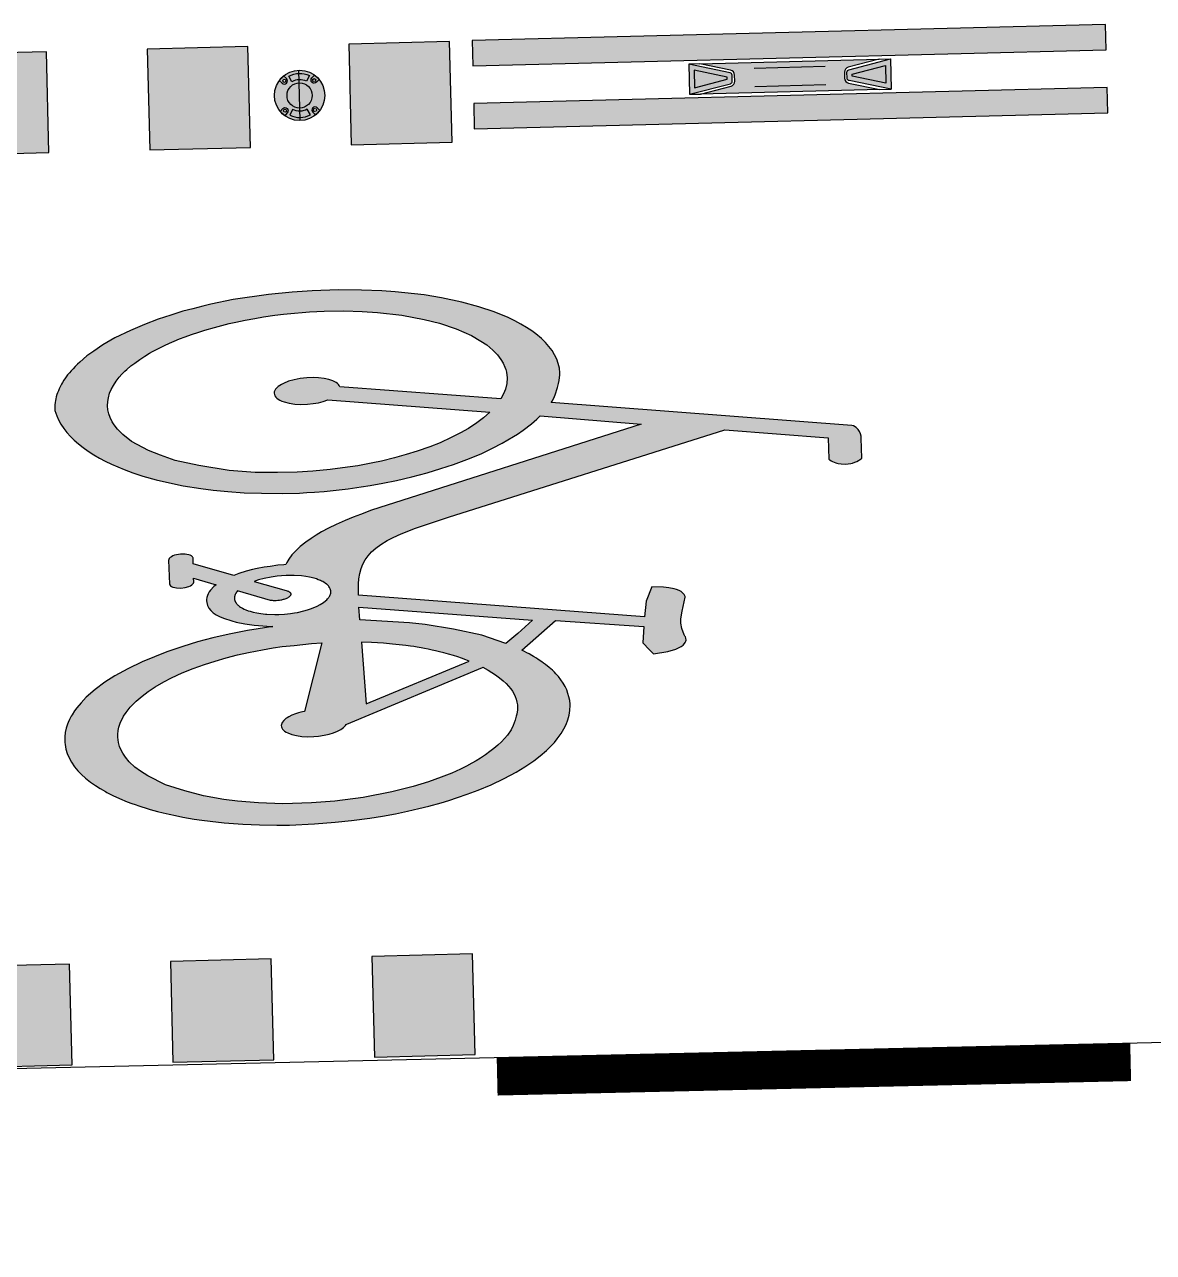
# Model space of a CAD drawing. Header units: metres. Extents: x 668617 to 675126, y 2286318 to 2293677.
# Drawn here: x 669733.78 to 669738.26, y 2287216.39 to 2287221.265 of the extents above; entities that cross this region are included whole.
import ezdxf

# ---------------------------------------------------------------- set-up
doc = ezdxf.new("R2010")
doc.units = ezdxf.units.M
doc.header["$MEASUREMENT"] = 0
for name, color, linetype in [('DMTG-B-CuadrosVerdes', 94, 'Continuous'), ('DMTG-D-CONFIBUS', 1, 'Continuous'), ('DMTG-M-VIALETON', 92, 'Continuous'), ('DMTG-PB-BANQUETAS', 251, 'Continuous'), ('DMTG-SH-LINEA DOBLE', 252, 'Continuous'), ('DMTG-SH-LINEA GUARNICION', 40, 'Continuous'), ('DMTG-SH-SOLO BUS BICI', 252, 'Continuous')]:
    doc.layers.add(name, color=color, linetype=linetype)

# ---------------------------------------------------------------- blocks, each defined once
blk = doc.blocks.new('*U129')
h = blk.add_hatch(color=256)
h.dxf.hatch_style = 1
h.paths.add_polyline_path([(4, 3.6231), (4.4, 3.6231), (4.4, 4.0231), (4, 4.0231)])
h = blk.add_hatch(color=256)
h.dxf.hatch_style = 1
h.paths.add_polyline_path([(4, 3.6231), (4.4, 3.6231), (4.4, 4.0231), (4, 4.0231)])
h = blk.add_hatch(color=256)
h.dxf.hatch_style = 1
h.paths.add_polyline_path([(4.8, 3.6231), (5.2, 3.6231), (5.2, 4.0231), (4.8, 4.0231)])
h = blk.add_hatch(color=256)
h.dxf.hatch_style = 1
h.paths.add_polyline_path([(4.8, 3.6231), (5.2, 3.6231), (5.2, 4.0231), (4.8, 4.0231)])
h = blk.add_hatch(color=256)
h.dxf.hatch_style = 1
h.paths.add_polyline_path([(5.6, 3.6231), (6, 3.6231), (6, 4.0231), (5.6, 4.0231)])
h = blk.add_hatch(color=256)
h.dxf.hatch_style = 1
h.paths.add_polyline_path([(4, 0), (4.4, 0), (4.4, 0.4), (4, 0.4)])
h = blk.add_hatch(color=256)
h.dxf.hatch_style = 1
h.paths.add_polyline_path([(4, 0), (4.4, 0), (4.4, 0.4), (4, 0.4)])
h = blk.add_hatch(color=256)
h.dxf.hatch_style = 1
h.paths.add_polyline_path([(4.8, 0), (5.2, 0), (5.2, 0.4), (4.8, 0.4)])
h = blk.add_hatch(color=256)
h.dxf.hatch_style = 1
h.paths.add_polyline_path([(4.8, 0), (5.2, 0), (5.2, 0.4), (4.8, 0.4)])
h = blk.add_hatch(color=256)
h.dxf.hatch_style = 1
h.paths.add_polyline_path([(5.6, 0), (6, 0), (6, 0.4), (5.6, 0.4)])
for points in [[(4, 3.6231), (4.4, 3.6231), (4.4, 4.0231), (4, 4.0231)], [(4, 3.6231), (4.4, 3.6231), (4.4, 4.0231), (4, 4.0231)], [(4.8, 3.6231), (5.2, 3.6231), (5.2, 4.0231), (4.8, 4.0231)], [(4.8, 3.6231), (5.2, 3.6231), (5.2, 4.0231), (4.8, 4.0231)], [(5.6, 3.6231), (6, 3.6231), (6, 4.0231), (5.6, 4.0231)], [(4, 0), (4.4, 0), (4.4, 0.4), (4, 0.4)], [(4, 0), (4.4, 0), (4.4, 0.4), (4, 0.4)], [(4.8, 0), (5.2, 0), (5.2, 0.4), (4.8, 0.4)], [(4.8, 0), (5.2, 0), (5.2, 0.4), (4.8, 0.4)], [(5.6, 0), (6, 0), (6, 0.4), (5.6, 0.4)]]:
    blk.add_lwpolyline(points, close=True)
blk = doc.blocks.new('*U177')
for points in [[(1.2, 0.2), (3.7151, 0.2), (3.7151, 0.3), (1.2, 0.3)], [(1.2, -0.05), (3.7151, -0.05), (3.7151, 0.05), (1.2, 0.05)]]:
    blk.add_hatch(color=252).paths.add_polyline_path(points)
for points in [[(1.2, 0.2), (3.7151, 0.2), (3.7151, 0.3), (1.2, 0.3)], [(1.2, -0.05), (3.7151, -0.05), (3.7151, 0.05), (1.2, 0.05)]]:
    blk.add_lwpolyline(points, close=True)
blk = doc.blocks.new('*U227')
h = blk.add_hatch(color=252)
h.dxf.hatch_style = 1
h.paths.add_polyline_path([(1.0529, 5.4769), (1.0478, 5.5424), (1.0391, 5.6153), (1.0322, 5.6654), (1.0239, 5.7174), (1.0151, 5.7652), (1.0058, 5.8101), (0.9968, 5.851), (0.9844, 5.8993), (0.9757, 5.9306), (0.9656, 5.9646), (0.953, 6.0043), (0.9372, 6.0483), (0.9171, 6.0992), (0.894, 6.1518), (0.8696, 6.1995), (0.8488, 6.2353), (0.8261, 6.271), (0.8069, 6.2966), (0.786, 6.3219), (0.7709, 6.3383), (0.7545, 6.3541), (0.7409, 6.3657), (0.7205, 6.3815), (0.7019, 6.3932), (0.6849, 6.4021), (0.6656, 6.4098), (0.6477, 6.4149), (0.6292, 6.4182), (0.6088, 6.4196), (0.604, 6.4196), (0.5897, 6.4185), (0.5748, 6.4159), (0.5613, 6.4124), (0.5473, 6.4075), (0.5333, 6.4013), (0.5203, 6.3941), (0.5067, 6.3853), (0.4939, 6.3756), (0.482, 6.3656), (0.4765, 6.3603), (0.4683, 6.3526), (0.4566, 6.3398), (0.4442, 6.3251), (0.4386, 6.3179), (0.4332, 6.311), (0.4239, 6.2975), (0.4191, 6.2902), (0.412, 6.2792), (0.408, 6.2726), (0.4015, 6.2617), (0.3965, 6.2528), (0.3911, 6.2429), (0.386, 6.2333), (0.271, 6.3696), (0.3026, 6.7193), (0.3671, 6.7132), (0.396, 6.7394), (0.411, 6.7551), (0.4036, 6.8123), (0.3946, 6.8443), (0.389, 6.8577), (0.3847, 6.8656), (0.3792, 6.8735), (0.3739, 6.8789), (0.3693, 6.8822), (0.3645, 6.8844), (0.3601, 6.8853), (0.3521, 6.8849), (0.3467, 6.8829), (0.3395, 6.8784), (0.3134, 6.8696), (0.292, 6.8659), (0.2755, 6.867), (0.245, 6.8719), (0.1897, 6.8862), (0.1864, 6.8854), (0.1792, 6.882), (0.1728, 6.8765), (0.1672, 6.8695), (0.1628, 6.8618), (0.1586, 6.8524), (0.1553, 6.8422), (0.1504, 6.8211), (0.1478, 6.8), (0.146, 6.7545), (0.2015, 6.7306), (0.2642, 6.7231), (0.154, 5.5901), (0.1307, 5.5898), (0.1091, 5.5904), (0.0887, 5.5924), (0.0677, 5.5964), (0.0484, 5.6019), (0.0308, 5.6093), (0.014, 5.6189), (-0.0021, 5.631), (-0.0171, 5.6454), (-0.0312, 5.6623), (-0.0456, 5.6829), (-0.0604, 5.7085), (-0.0722, 5.7321), (-0.0864, 5.7645), (-0.1078, 5.8212), (-0.1486, 5.9536), (-0.471, 7.0579), (-0.4313, 7.4666), (-0.3462, 7.4674), (-0.3428, 7.471), (-0.3397, 7.4762), (-0.3367, 7.4818), (-0.3339, 7.488), (-0.3313, 7.4943), (-0.33, 7.4985), (-0.3282, 7.5046), (-0.3259, 7.5161), (-0.3247, 7.5328), (-0.3253, 7.5434), (-0.3269, 7.554), (-0.3284, 7.5607), (-0.3317, 7.5709), (-0.3349, 7.579), (-0.3378, 7.5848), (-0.3405, 7.5894), (-0.3443, 7.5955), (-0.3473, 7.5988), (-0.4259, 7.5981), (-0.4341, 7.5972), (-0.4431, 7.5955), (-0.4526, 7.592), (-0.4614, 7.5868), (-0.4694, 7.5791), (-0.4756, 7.5686), (-0.4777, 7.5622), (-0.5945, 6.3712), (-0.5996, 6.3745), (-0.6116, 6.381), (-0.625, 6.3869), (-0.6539, 6.397), (-0.669, 6.4011), (-0.6813, 6.4041), (-0.6928, 6.4064), (-0.7025, 6.4078), (-0.7051, 6.408), (-0.7118, 6.4078), (-0.7301, 6.4061), (-0.7483, 6.4022), (-0.7662, 6.3963), (-0.7834, 6.3884), (-0.8005, 6.3785), (-0.8172, 6.3665), (-0.8329, 6.3532), (-0.8492, 6.3374), (-0.8682, 6.3153), (-0.8804, 6.2999), (-0.8947, 6.2793), (-0.9088, 6.2567), (-0.9215, 6.2333), (-0.9355, 6.2067), (-0.9589, 6.1522), (-0.9803, 6.092), (-1.0001, 6.0253), (-1.0192, 5.9438), (-1.0322, 5.8761), (-1.0473, 5.7608), (-1.0524, 5.7083), (-1.0574, 5.6272), (-1.0598, 5.5361), (-1.0584, 5.4324), (-1.0554, 5.3527), (-1.048, 5.2587), (-1.0304, 5.1181), (-1.0143, 5.0282), (-1.0072, 4.9971), (-0.9977, 4.9564), (-0.9883, 4.9165), (-0.9745, 4.8692), (-0.9671, 4.8439), (-0.9588, 4.818), (-0.9394, 4.7634), (-0.917, 4.7071), (-0.8889, 4.6454), (-0.8615, 4.5961), (-0.838, 4.56), (-0.8195, 4.5324), (-0.7955, 4.5032), (-0.7877, 4.4947), (-0.7787, 4.4848), (-0.7699, 4.4763), (-0.7621, 4.4685), (-0.7543, 4.4618), (-0.7457, 4.4542), (-0.734, 4.4454), (-0.7257, 4.4393), (-0.7153, 4.4327), (-0.7089, 4.4286), (-0.7022, 4.425), (-0.6916, 4.4195), (-0.6838, 4.4162), (-0.675, 4.4125), (-0.6684, 4.41), (-0.6595, 4.4075), (-0.6519, 4.4051), (-0.6449, 4.4038), (-0.6367, 4.4021), (-0.6284, 4.4013), (-0.6213, 4.4006), (-0.6112, 4.4), (-0.6051, 4.4011), (-0.5949, 4.4041), (-0.5838, 4.4078), (-0.5675, 4.4146), (-0.551, 4.4233), (-0.5337, 4.4342), (-0.5174, 4.4463), (-0.5008, 4.4601), (-0.4859, 4.4748), (-0.4707, 4.4914), (-0.4556, 4.5095), (-0.4408, 4.5294), (-0.4264, 4.5509), (-0.4129, 4.5731), (-0.4002, 4.5956), (-0.3872, 4.6209), (-0.365, 4.6702), (-0.3516, 4.7046), (-0.3379, 4.7441), (-0.3214, 4.7961), (-0.305, 4.861), (-0.2958, 4.9037), (-0.2828, 4.9729), (-0.2752, 5.0222), (-0.2689, 5.08), (-0.2626, 5.1448), (-0.2592, 5.2139), (-0.2567, 5.297), (-0.2569, 5.3641), (-0.2579, 5.3932), (-0.259, 5.4236), (-0.2613, 5.4622), (-0.2653, 5.5101), (-0.2697, 5.5576), (-0.2765, 5.6095), (-0.2808, 5.6446), (-0.2892, 5.6952), (-0.2989, 5.7503), (-0.3114, 5.8113), (-0.3263, 5.8719), (-0.3415, 5.9272), (-0.3571, 5.9774), (-0.3796, 6.0419), (-0.3988, 6.0908), (-0.4179, 6.1341), (-0.437, 6.1727), (-0.4626, 6.2183), (-0.4719, 6.2336), (-0.4871, 6.2565), (-0.5116, 6.2903), (-0.5303, 6.312), (-0.5427, 6.3252), (-0.5013, 6.726), (-0.1825, 5.6484), (-0.167, 5.604), (-0.156, 5.5746), (-0.1437, 5.5426), (-0.1284, 5.5065), (-0.1149, 5.4769), (-0.1005, 5.4485), (-0.0883, 5.4266), (-0.0757, 5.406), (-0.062, 5.3847), (-0.045, 5.3627), (-0.0293, 5.3455), (-0.0124, 5.3289), (0.0049, 5.316), (0.0176, 5.3086), (0.0259, 5.3044), (0.0263, 5.2962), (0.028, 5.2719), (0.0316, 5.2415), (0.0342, 5.2177), (0.0391, 5.1901), (0.0427, 5.1718), (0.0486, 5.1464), (0.0576, 5.1162), (0.0644, 5.096), (0.0155, 4.9364), (-0.0088, 4.9362), (-0.0097, 4.936), (-0.0133, 4.9337), (-0.0165, 4.9301), (-0.0192, 4.9252), (-0.0215, 4.9193), (-0.0232, 4.9125), (-0.0245, 4.9048), (-0.025, 4.8872), (-0.0227, 4.8703), (-0.0207, 4.8629), (-0.0181, 4.856), (-0.0152, 4.8505), (-0.0119, 4.8453), (-0.0084, 4.842), (-0.0048, 4.8398), (-0.0028, 4.8394), (-0.0017, 4.8392), (0.0937, 4.8401), (0.0964, 4.8412), (0.0998, 4.8443), (0.1028, 4.8487), (0.1053, 4.8541), (0.1073, 4.8608), (0.1088, 4.868), (0.11, 4.8846), (0.1082, 4.9021), (0.1043, 4.9171), (0.1014, 4.9237), (0.0983, 4.929), (0.0949, 4.9329), (0.0912, 4.9357), (0.0874, 4.9368), (0.0864, 4.937), (0.0725, 4.9369), (0.1002, 5.0254), (0.1069, 5.0169), (0.1206, 5.003), (0.1279, 4.9975), (0.1347, 4.9933), (0.1417, 4.9901), (0.1496, 4.9877), (0.1573, 4.9863), (0.1608, 4.9862), (0.1632, 4.9861), (0.1694, 4.9865), (0.181, 4.9893), (0.1919, 4.9948), (0.2018, 5.0023), (0.2107, 5.012), (0.219, 5.0236), (0.2265, 5.0368), (0.2337, 5.0521), (0.2451, 5.0843), (0.2497, 5.1012), (0.2574, 5.1359), (0.2633, 5.1725), (0.2671, 5.2068), (0.2687, 5.223), (0.2696, 5.2333), (0.2705, 5.2473), (0.278, 5.1886), (0.2843, 5.146), (0.2977, 5.073), (0.3107, 5.0081), (0.3253, 4.9468), (0.3419, 4.8876), (0.3623, 4.8238), (0.399, 4.7256), (0.4255, 4.6677), (0.4528, 4.6159), (0.4775, 4.5762), (0.505, 4.5371), (0.5353, 4.5003), (0.5575, 4.4793), (0.5761, 4.4629), (0.5887, 4.4529), (0.6038, 4.4428), (0.609, 4.4396), (0.6227, 4.4321), (0.6342, 4.4269), (0.6404, 4.4241), (0.6559, 4.4188), (0.6736, 4.4143), (0.6908, 4.412), (0.6994, 4.4114), (0.707, 4.4114), (0.7127, 4.4116), (0.721, 4.4123), (0.7394, 4.4153), (0.7572, 4.4204), (0.7743, 4.4272), (0.7921, 4.4364), (0.8101, 4.4482), (0.826, 4.4608), (0.8415, 4.4751), (0.8568, 4.4911), (0.8723, 4.5097), (0.887, 4.5296), (0.899, 4.5478), (0.9149, 4.5743), (0.9274, 4.5979), (0.9401, 4.6236), (0.9535, 4.6545), (0.9603, 4.6717), (0.9657, 4.6855), (0.971, 4.7003), (0.9753, 4.712), (0.9794, 4.7243), (0.9861, 4.745), (0.9946, 4.774), (1.0007, 4.7958), (1.0067, 4.8189), (1.0127, 4.8447), (1.0189, 4.873), (1.0236, 4.8958), (1.028, 4.9187), (1.0329, 4.9482), (1.0381, 4.9816), (1.0453, 5.0365), (1.0524, 5.1112), (1.0569, 5.1766), (1.0589, 5.2463), (1.0599, 5.2965), (1.0575, 5.3952)])
h.paths.add_polyline_path([(0.6103, 5.3651), (0.6131, 5.3512), (0.6155, 5.342), (0.619, 5.3293), (0.624, 5.3153), (0.6299, 5.3026), (0.6341, 5.2956), (0.6373, 5.2903), (0.6444, 5.2819), (0.6522, 5.2757), (0.6599, 5.2725), (0.6641, 5.2717), (0.669, 5.2722), (0.6737, 5.2737), (0.6783, 5.2765), (0.6827, 5.2802), (0.6868, 5.2849), (0.6908, 5.2905), (0.6944, 5.2973), (0.7009, 5.313), (0.7058, 5.3314), (0.7093, 5.3528), (0.7111, 5.3755), (0.711, 5.4004), (0.7099, 5.4186), (0.7068, 5.4419), (0.7029, 5.461), (0.6978, 5.479), (0.692, 5.4945), (0.6853, 5.5079), (0.6781, 5.5188), (0.6701, 5.5272), (0.6647, 5.5312), (0.4503, 6.0766), (0.4625, 6.0976), (0.4817, 6.1266), (0.4936, 6.1418), (0.5054, 6.1558), (0.5169, 6.1674), (0.5275, 6.177), (0.5383, 6.1856), (0.5482, 6.1922), (0.5595, 6.1982), (0.5697, 6.2028), (0.5803, 6.2064), (0.5914, 6.2091), (0.602, 6.2106), (0.6139, 6.2107), (0.6218, 6.21), (0.639, 6.2073), (0.6476, 6.2054), (0.6635, 6.201), (0.6842, 6.1923), (0.7011, 6.1835), (0.7215, 6.1685), (0.7355, 6.1561), (0.7482, 6.1439), (0.7614, 6.129), (0.7743, 6.1138), (0.7859, 6.0977), (0.7984, 6.0801), (0.8111, 6.0591), (0.8206, 6.0429), (0.8305, 6.0249), (0.8411, 6.0032), (0.8525, 5.9789), (0.8678, 5.9444), (0.8835, 5.9018), (0.9003, 5.8513), (0.9175, 5.7901), (0.9372, 5.7055), (0.9565, 5.5901), (0.969, 5.4786), (0.9741, 5.3858), (0.9752, 5.2717), (0.9691, 5.1749), (0.961, 5.0924), (0.9526, 5.0371), (0.9371, 4.9575), (0.915, 4.884), (0.8895, 4.8071), (0.8524, 4.7381), (0.8338, 4.709), (0.8168, 4.6871), (0.7951, 4.665), (0.777, 4.6507), (0.7602, 4.6403), (0.7457, 4.6328), (0.7332, 4.6284), (0.7179, 4.6241), (0.6961, 4.6223), (0.6853, 4.6224), (0.6697, 4.6245), (0.6566, 4.6271), (0.6416, 4.6324), (0.6137, 4.647), (0.5988, 4.6572), (0.5781, 4.6746), (0.5554, 4.6982), (0.5356, 4.7227), (0.5181, 4.7468), (0.5002, 4.7747), (0.4808, 4.8103), (0.4655, 4.8409), (0.4472, 4.8838), (0.4308, 4.9268), (0.4157, 4.9724), (0.4026, 5.0158), (0.3912, 5.0585), (0.3805, 5.1045), (0.3718, 5.1478), (0.3623, 5.2035), (0.3555, 5.2469), (0.3512, 5.2826), (0.3472, 5.3294), (0.3416, 5.3985), (0.3395, 5.4398)], flags=16)
h.paths.add_polyline_path([(0.3404, 5.5969), (0.3424, 5.6367), (0.3465, 5.6844), (0.3504, 5.7208), (0.3536, 5.7464), (0.3575, 5.773), (0.3604, 5.792), (0.3626, 5.805), (0.3652, 5.8182), (0.3682, 5.8337), (0.3709, 5.8471), (0.3741, 5.8614), (0.3775, 5.8768), (0.3809, 5.8899), (0.3852, 5.9065), (0.3895, 5.9233), (0.3953, 5.9421), (0.4017, 5.9619), (0.4067, 5.9778), (0.4123, 5.9931), (0.4189, 6.0095), (0.4243, 6.0224), (0.5853, 5.6104)], flags=16)
h.paths.add_polyline_path([(0.2519, 5.5924), (0.2013, 5.5901), (0.2676, 6.2783), (0.3198, 6.2185), (0.3576, 6.17), (0.3234, 6.0761), (0.2961, 5.9632), (0.2753, 5.8518), (0.2683, 5.79)], flags=16)
h.paths.add_polyline_path([(0.2037, 5.3977), (0.2074, 5.3856), (0.2111, 5.3714), (0.2165, 5.3458), (0.2185, 5.3336), (0.2204, 5.3179), (0.2223, 5.294), (0.223, 5.2715), (0.2231, 5.2562), (0.2213, 5.2244), (0.2206, 5.2186), (0.2182, 5.2005), (0.2152, 5.1846), (0.2119, 5.1705), (0.2082, 5.1579), (0.2056, 5.1506), (0.2019, 5.1412), (0.199, 5.135), (0.1956, 5.1284), (0.1896, 5.1188), (0.1837, 5.1114), (0.1776, 5.1057), (0.1744, 5.1034), (0.1716, 5.1015), (0.165, 5.0986), (0.1586, 5.0972), (0.1509, 5.0972), (0.1436, 5.099), (0.1369, 5.1023), (0.1311, 5.1062), (0.1265, 5.1103), (0.1665, 5.2394), (0.1673, 5.2431), (0.1679, 5.2472), (0.1682, 5.2515), (0.1684, 5.2553), (0.1685, 5.2623), (0.1683, 5.2684), (0.1681, 5.2714), (0.1676, 5.276), (0.1667, 5.2815), (0.1658, 5.2866), (0.1649, 5.2902), (0.1642, 5.293), (0.1631, 5.2968), (0.1617, 5.3008), (0.1606, 5.3033), (0.1589, 5.3072), (0.1573, 5.31), (0.1553, 5.3131), (0.1532, 5.3156), (0.1517, 5.3172), (0.1502, 5.3184), (0.1494, 5.3189), (0.1486, 5.3194), (0.1479, 5.3198), (0.1474, 5.32), (0.1468, 5.3202), (0.1461, 5.3205), (0.1457, 5.3206), (0.1452, 5.3207), (0.1446, 5.3208), (0.1439, 5.3209), (0.1432, 5.3209), (0.1423, 5.3208), (0.1417, 5.3207), (0.1408, 5.3204), (0.1398, 5.3201), (0.1388, 5.3196), (0.1379, 5.3189), (0.137, 5.3183), (0.1362, 5.3174), (0.1351, 5.3162), (0.1341, 5.315), (0.1333, 5.3136), (0.1322, 5.3116), (0.1313, 5.3097), (0.1304, 5.3075), (0.129, 5.3032), (0.0897, 5.177), (0.0845, 5.1938), (0.079, 5.2162), (0.0741, 5.2444), (0.0713, 5.2682), (0.07, 5.2863), (0.0692, 5.3044), (0.07, 5.3362), (0.0725, 5.3647), (0.0751, 5.3828), (0.0778, 5.3965), (0.0828, 5.4151), (0.0856, 5.4238), (0.0886, 5.4313), (0.0905, 5.4363), (0.094, 5.4437), (0.0982, 5.4517), (0.1025, 5.458), (0.109, 5.4665), (0.1153, 5.472), (0.1214, 5.4761), (0.1282, 5.479), (0.1364, 5.4805), (0.1446, 5.4794), (0.1516, 5.4768), (0.1579, 5.4733), (0.1639, 5.4684), (0.1687, 5.4638), (0.1735, 5.4584), (0.1795, 5.4504), (0.1874, 5.4372), (0.1936, 5.4245), (0.1997, 5.4091)], flags=16)
h.paths.add_polyline_path([(-0.342, 5.4195), (-0.3403, 5.3572), (-0.3403, 5.2793), (-0.3427, 5.1904), (-0.3518, 5.0877), (-0.3743, 4.9675), (-0.3969, 4.8736), (-0.4185, 4.8153), (-0.4385, 4.7684), (-0.4764, 4.7024), (-0.5039, 4.6679), (-0.5259, 4.6473), (-0.5432, 4.6346), (-0.5562, 4.6266), (-0.5723, 4.6193), (-0.5879, 4.614), (-0.6029, 4.6111), (-0.6201, 4.61), (-0.6368, 4.6114), (-0.6517, 4.6139), (-0.6692, 4.6195), (-0.6845, 4.6263), (-0.7003, 4.6351), (-0.7172, 4.6465), (-0.7318, 4.6586), (-0.744, 4.6698), (-0.755, 4.6818), (-0.7619, 4.6895), (-0.7757, 4.7062), (-0.7871, 4.7217), (-0.8008, 4.7418), (-0.8139, 4.7628), (-0.8243, 4.7809), (-0.8311, 4.7936), (-0.8382, 4.8071), (-0.8482, 4.8284), (-0.8541, 4.8412), (-0.8631, 4.8613), (-0.8705, 4.8802), (-0.8789, 4.9012), (-0.8871, 4.9241), (-0.8955, 4.9495), (-0.9046, 4.9787), (-0.9116, 5.0026), (-0.9218, 5.0406), (-0.9289, 5.0699), (-0.9354, 5.0993), (-0.9408, 5.1256), (-0.9479, 5.1636), (-0.9541, 5.2015), (-0.9591, 5.236), (-0.9645, 5.2812), (-0.968, 5.3165), (-0.9715, 5.3594), (-0.9733, 5.39), (-0.9747, 5.4195), (-0.9764, 5.4774), (-0.9758, 5.5555), (-0.9723, 5.628), (-0.9667, 5.6895), (-0.9538, 5.7851), (-0.9354, 5.8743), (-0.9191, 5.9345), (-0.8952, 6.0004), (-0.8674, 6.0603), (-0.8443, 6.0972), (-0.8288, 6.1197), (-0.8074, 6.1439), (-0.7882, 6.1615), (-0.7699, 6.1751), (-0.7554, 6.183), (-0.7392, 6.1895), (-0.729, 6.1931), (-0.7184, 6.1953), (-0.6959, 6.1982), (-0.674, 6.1961), (-0.652, 6.1905), (-0.6331, 6.1828), (-0.6141, 6.1714), (-0.6749, 5.5338), (-0.6797, 5.5314), (-0.684, 5.5282), (-0.6879, 5.5241), (-0.6921, 5.5188), (-0.6993, 5.5059), (-0.7048, 5.4901), (-0.7095, 5.4714), (-0.7126, 5.4499), (-0.7141, 5.4281), (-0.7135, 5.4028), (-0.7112, 5.377), (-0.7067, 5.3522), (-0.7013, 5.3305), (-0.6936, 5.3104), (-0.6895, 5.302), (-0.6853, 5.2949), (-0.6811, 5.2888), (-0.6789, 5.286), (-0.6757, 5.2825), (-0.6709, 5.2782), (-0.6655, 5.2749), (-0.6603, 5.273), (-0.6549, 5.2723), (-0.6495, 5.2729), (-0.6446, 5.2747), (-0.6398, 5.2779), (-0.6352, 5.2823), (-0.6307, 5.288), (-0.6267, 5.2947), (-0.623, 5.3023), (-0.6198, 5.3106), (-0.6143, 5.3303), (-0.6105, 5.3527), (-0.6087, 5.3774), (-0.6089, 5.4036), (-0.6108, 5.4263), (-0.6139, 5.4471), (-0.6184, 5.4666), (-0.6239, 5.4844), (-0.5614, 6.1266), (-0.5397, 6.1009), (-0.5197, 6.0733), (-0.4987, 6.0398), (-0.4817, 6.0084), (-0.4637, 5.9703), (-0.4445, 5.9265), (-0.4294, 5.8856), (-0.4125, 5.8351), (-0.4002, 5.7901), (-0.3883, 5.7445), (-0.3768, 5.6919), (-0.3701, 5.658), (-0.3603, 5.5983), (-0.3527, 5.5373), (-0.3474, 5.4877)], flags=16)
for points in [[(0.154, 5.5901), (0.1307, 5.5898), (0.1091, 5.5904), (0.0887, 5.5924), (0.0677, 5.5964), (0.0484, 5.6019), (0.0308, 5.6093), (0.014, 5.6189), (-0.0021, 5.631), (-0.0171, 5.6454), (-0.0312, 5.6623), (-0.0456, 5.6829), (-0.0604, 5.7085), (-0.0722, 5.7321), (-0.0864, 5.7645), (-0.1078, 5.8212), (-0.1486, 5.9536), (-0.471, 7.0579), (-0.4313, 7.4666), (-0.3462, 7.4674), (-0.3428, 7.471), (-0.3397, 7.4762), (-0.3367, 7.4818), (-0.3339, 7.488), (-0.3313, 7.4943), (-0.33, 7.4985), (-0.3282, 7.5046), (-0.3259, 7.5161), (-0.3247, 7.5328), (-0.3253, 7.5434), (-0.3269, 7.554), (-0.3284, 7.5607), (-0.3317, 7.5709), (-0.3349, 7.579), (-0.3378, 7.5848), (-0.3405, 7.5894), (-0.3443, 7.5955), (-0.3473, 7.5988), (-0.4259, 7.5981), (-0.4341, 7.5972), (-0.4431, 7.5955), (-0.4526, 7.592), (-0.4614, 7.5868), (-0.4694, 7.5791), (-0.4756, 7.5686), (-0.4777, 7.5622), (-0.5945, 6.3712), (-0.5996, 6.3745), (-0.6116, 6.381), (-0.625, 6.3869), (-0.6539, 6.397), (-0.669, 6.4011), (-0.6813, 6.4041), (-0.6928, 6.4064), (-0.7025, 6.4078), (-0.7051, 6.408), (-0.7118, 6.4078), (-0.7301, 6.4061), (-0.7483, 6.4022), (-0.7662, 6.3963), (-0.7834, 6.3884), (-0.8005, 6.3785), (-0.8172, 6.3665), (-0.8329, 6.3532), (-0.8492, 6.3374), (-0.8682, 6.3153), (-0.8804, 6.2999), (-0.8947, 6.2793), (-0.9088, 6.2567), (-0.9215, 6.2333), (-0.9355, 6.2067), (-0.9589, 6.1522), (-0.9803, 6.092), (-1.0001, 6.0253), (-1.0192, 5.9438), (-1.0322, 5.8761), (-1.0473, 5.7608), (-1.0524, 5.7083), (-1.0574, 5.6272), (-1.0598, 5.5361), (-1.0584, 5.4324), (-1.0554, 5.3527), (-1.048, 5.2587), (-1.0304, 5.1181), (-1.0143, 5.0282), (-1.0072, 4.9971), (-0.9977, 4.9564), (-0.9883, 4.9165), (-0.9745, 4.8692), (-0.9671, 4.8439), (-0.9588, 4.818), (-0.9394, 4.7634), (-0.917, 4.7071), (-0.8889, 4.6454), (-0.8615, 4.5961), (-0.838, 4.56), (-0.8195, 4.5324), (-0.7955, 4.5032), (-0.7877, 4.4947), (-0.7787, 4.4848), (-0.7699, 4.4763), (-0.7621, 4.4685), (-0.7543, 4.4618), (-0.7457, 4.4542), (-0.734, 4.4454), (-0.7257, 4.4393), (-0.7153, 4.4327), (-0.7089, 4.4286), (-0.7022, 4.425), (-0.6916, 4.4195), (-0.6838, 4.4162), (-0.675, 4.4125), (-0.6684, 4.41), (-0.6595, 4.4075), (-0.6519, 4.4051), (-0.6449, 4.4038), (-0.6367, 4.4021), (-0.6284, 4.4013), (-0.6213, 4.4006), (-0.6112, 4.4), (-0.6051, 4.4011), (-0.5949, 4.4041), (-0.5838, 4.4078), (-0.5675, 4.4146), (-0.551, 4.4233), (-0.5337, 4.4342), (-0.5174, 4.4463), (-0.5008, 4.4601), (-0.4859, 4.4748), (-0.4707, 4.4914), (-0.4556, 4.5095), (-0.4408, 4.5294), (-0.4264, 4.5509), (-0.4129, 4.5731), (-0.4002, 4.5956), (-0.3872, 4.6209), (-0.365, 4.6702), (-0.3516, 4.7046), (-0.3379, 4.7441), (-0.3214, 4.7961), (-0.305, 4.861), (-0.2958, 4.9037), (-0.2828, 4.9729), (-0.2752, 5.0222), (-0.2689, 5.08), (-0.2626, 5.1448), (-0.2592, 5.2139), (-0.2567, 5.297), (-0.2569, 5.3641), (-0.2579, 5.3932), (-0.259, 5.4236), (-0.2613, 5.4622), (-0.2653, 5.5101), (-0.2697, 5.5576), (-0.2765, 5.6095), (-0.2808, 5.6446), (-0.2892, 5.6952), (-0.2989, 5.7503), (-0.3114, 5.8113), (-0.3263, 5.8719), (-0.3415, 5.9272), (-0.3571, 5.9774), (-0.3796, 6.0419), (-0.3988, 6.0908), (-0.4179, 6.1341), (-0.437, 6.1727), (-0.4626, 6.2183), (-0.4719, 6.2336), (-0.4871, 6.2565), (-0.5116, 6.2903), (-0.5303, 6.312), (-0.5427, 6.3252), (-0.5013, 6.726), (-0.1825, 5.6484), (-0.167, 5.604), (-0.156, 5.5746), (-0.1437, 5.5426), (-0.1284, 5.5065), (-0.1149, 5.4769), (-0.1005, 5.4485), (-0.0883, 5.4266), (-0.0757, 5.406), (-0.062, 5.3847), (-0.045, 5.3627), (-0.0293, 5.3455), (-0.0124, 5.3289), (0.0049, 5.316), (0.0176, 5.3086), (0.0259, 5.3044), (0.0263, 5.2962), (0.028, 5.2719), (0.0316, 5.2415), (0.0342, 5.2177), (0.0391, 5.1901), (0.0427, 5.1718), (0.0486, 5.1464), (0.0576, 5.1162), (0.0644, 5.096), (0.0155, 4.9364), (-0.0088, 4.9362), (-0.0097, 4.936), (-0.0133, 4.9337), (-0.0165, 4.9301), (-0.0192, 4.9252), (-0.0215, 4.9193), (-0.0232, 4.9125), (-0.0245, 4.9048), (-0.025, 4.8872), (-0.0227, 4.8703), (-0.0207, 4.8629), (-0.0181, 4.856), (-0.0152, 4.8505), (-0.0119, 4.8453), (-0.0084, 4.842), (-0.0048, 4.8398), (-0.0028, 4.8394), (-0.0017, 4.8392), (0.0937, 4.8401), (0.0964, 4.8412), (0.0998, 4.8443), (0.1028, 4.8487), (0.1053, 4.8541), (0.1073, 4.8608), (0.1088, 4.868), (0.11, 4.8846), (0.1082, 4.9021), (0.1043, 4.9171), (0.1014, 4.9237), (0.0983, 4.929), (0.0949, 4.9329), (0.0912, 4.9357), (0.0874, 4.9368), (0.0864, 4.937), (0.0725, 4.9369), (0.1002, 5.0254), (0.1069, 5.0169), (0.1206, 5.003), (0.1279, 4.9975), (0.1347, 4.9933), (0.1417, 4.9901), (0.1496, 4.9877), (0.1573, 4.9863), (0.1608, 4.9862), (0.1632, 4.9861), (0.1694, 4.9865), (0.181, 4.9893), (0.1919, 4.9948), (0.2018, 5.0023), (0.2107, 5.012), (0.219, 5.0236), (0.2265, 5.0368), (0.2337, 5.0521), (0.2451, 5.0843), (0.2497, 5.1012), (0.2574, 5.1359), (0.2633, 5.1725), (0.2671, 5.2068), (0.2687, 5.223), (0.2696, 5.2333), (0.2705, 5.2473), (0.278, 5.1886), (0.2843, 5.146), (0.2977, 5.073), (0.3107, 5.0081), (0.3253, 4.9468), (0.3419, 4.8876), (0.3623, 4.8238), (0.399, 4.7256), (0.4255, 4.6677), (0.4528, 4.6159), (0.4775, 4.5762), (0.505, 4.5371), (0.5353, 4.5003), (0.5575, 4.4793), (0.5761, 4.4629), (0.5887, 4.4529), (0.6038, 4.4428), (0.609, 4.4396), (0.6227, 4.4321), (0.6342, 4.4269), (0.6404, 4.4241), (0.6559, 4.4188), (0.6736, 4.4143), (0.6908, 4.412), (0.6994, 4.4114), (0.707, 4.4114), (0.7127, 4.4116), (0.721, 4.4123), (0.7394, 4.4153), (0.7572, 4.4204), (0.7743, 4.4272), (0.7921, 4.4364), (0.8101, 4.4482), (0.826, 4.4608), (0.8415, 4.4751), (0.8568, 4.4911), (0.8723, 4.5097), (0.887, 4.5296), (0.899, 4.5478), (0.9117, 4.5688), (0.9149, 4.5742), (0.9274, 4.5979), (0.9401, 4.6236), (0.9535, 4.6545), (0.9603, 4.6717), (0.9657, 4.6855), (0.971, 4.7003), (0.9753, 4.712), (0.9794, 4.7243), (0.9861, 4.745), (0.9946, 4.774), (1.0007, 4.7958), (1.0067, 4.8189), (1.0127, 4.8447), (1.0189, 4.873), (1.0236, 4.8958), (1.028, 4.9187), (1.0329, 4.9482), (1.0381, 4.9816), (1.0453, 5.0365), (1.0524, 5.1112), (1.0569, 5.1766), (1.0589, 5.2463), (1.0599, 5.2965), (1.0575, 5.3952), (1.0529, 5.4769), (1.0478, 5.5424), (1.0391, 5.6153), (1.0322, 5.6654), (1.0239, 5.7174), (1.0151, 5.7652), (1.0058, 5.8101), (0.9968, 5.851), (0.9844, 5.8993), (0.9757, 5.9306), (0.9656, 5.9646), (0.953, 6.0043), (0.9372, 6.0483), (0.9171, 6.0992), (0.894, 6.1518), (0.8696, 6.1995), (0.8488, 6.2353), (0.8261, 6.271), (0.8069, 6.2966), (0.786, 6.3219), (0.7709, 6.3383), (0.7545, 6.3541), (0.7409, 6.3657), (0.7205, 6.3815), (0.7019, 6.3932), (0.6849, 6.4021), (0.6656, 6.4098), (0.6477, 6.4149), (0.6292, 6.4182), (0.6088, 6.4196), (0.604, 6.4196), (0.5897, 6.4185), (0.5748, 6.4159), (0.5613, 6.4124), (0.5473, 6.4075), (0.5333, 6.4013), (0.5203, 6.3941), (0.5067, 6.3853), (0.4939, 6.3756), (0.482, 6.3656), (0.4765, 6.3603), (0.4683, 6.3526), (0.4566, 6.3398), (0.4442, 6.3251), (0.4386, 6.3179), (0.4332, 6.311), (0.4239, 6.2975), (0.4191, 6.2902), (0.412, 6.2792), (0.408, 6.2726), (0.4015, 6.2617), (0.3965, 6.2528), (0.3911, 6.2429), (0.386, 6.2333), (0.271, 6.3696), (0.3026, 6.7193), (0.3671, 6.7132), (0.396, 6.7394), (0.411, 6.7551), (0.4036, 6.8123), (0.3946, 6.8443), (0.389, 6.8577), (0.3847, 6.8656), (0.3792, 6.8735), (0.3739, 6.8789), (0.3693, 6.8822), (0.3645, 6.8844), (0.3601, 6.8853), (0.3521, 6.8849), (0.3467, 6.8829), (0.3441, 6.8813), (0.3387, 6.8782), (0.3134, 6.8696), (0.292, 6.8659), (0.2755, 6.867), (0.245, 6.8719), (0.1897, 6.8862), (0.1864, 6.8854), (0.1792, 6.882), (0.1728, 6.8765), (0.1672, 6.8695), (0.1628, 6.8618), (0.1586, 6.8524), (0.1553, 6.8422), (0.1504, 6.8211), (0.1478, 6.8), (0.146, 6.7545), (0.2015, 6.7306), (0.2642, 6.7231), (0.154, 5.5901)], [(-0.5075, 7.2589), (-0.5075, 7.2589)], [(0.2013, 5.5901), (0.2676, 6.2783), (0.3198, 6.2185), (0.3576, 6.17), (0.3234, 6.0761), (0.2961, 5.9632), (0.2753, 5.8518), (0.2683, 5.79), (0.2519, 5.5924), (0.2013, 5.5901)], [(-0.6141, 6.1714), (-0.6749, 5.5338), (-0.6797, 5.5314), (-0.684, 5.5282), (-0.6879, 5.5241), (-0.6921, 5.5188), (-0.6993, 5.5059), (-0.7048, 5.4901), (-0.7095, 5.4714), (-0.7126, 5.4499), (-0.7141, 5.4281), (-0.7135, 5.4028), (-0.7112, 5.377), (-0.7067, 5.3522), (-0.7013, 5.3305), (-0.6936, 5.3104), (-0.6895, 5.302), (-0.6853, 5.2949), (-0.6811, 5.2888), (-0.6789, 5.286), (-0.6757, 5.2825), (-0.6709, 5.2782), (-0.6655, 5.2749), (-0.6603, 5.273), (-0.6549, 5.2723), (-0.6495, 5.2729), (-0.6446, 5.2747), (-0.6398, 5.2779), (-0.6352, 5.2823), (-0.6307, 5.288), (-0.6267, 5.2947), (-0.623, 5.3023), (-0.6198, 5.3106), (-0.6143, 5.3303), (-0.6105, 5.3527), (-0.6087, 5.3774), (-0.6089, 5.4036), (-0.6108, 5.4263), (-0.6139, 5.4471), (-0.6184, 5.4666), (-0.6239, 5.4844), (-0.5614, 6.1266), (-0.5397, 6.1009), (-0.5197, 6.0733), (-0.4987, 6.0398), (-0.4817, 6.0084), (-0.4637, 5.9703), (-0.4445, 5.9265), (-0.4294, 5.8856), (-0.4125, 5.8351), (-0.4002, 5.7901), (-0.3883, 5.7445), (-0.3768, 5.6919), (-0.3701, 5.658), (-0.3603, 5.5983), (-0.3527, 5.5373), (-0.3474, 5.4877), (-0.342, 5.4195), (-0.3403, 5.3572), (-0.3403, 5.2793), (-0.3427, 5.1904), (-0.3518, 5.0877), (-0.3743, 4.9675), (-0.3969, 4.8736), (-0.4185, 4.8153), (-0.4385, 4.7684), (-0.4764, 4.7024), (-0.5039, 4.6679), (-0.5259, 4.6473), (-0.5432, 4.6346), (-0.5562, 4.6266), (-0.5723, 4.6193), (-0.5879, 4.614), (-0.6029, 4.6111), (-0.6201, 4.61), (-0.6368, 4.6114), (-0.6517, 4.6139), (-0.6692, 4.6195), (-0.6845, 4.6263), (-0.7003, 4.6351), (-0.7172, 4.6465), (-0.7318, 4.6586), (-0.744, 4.6698), (-0.755, 4.6818), (-0.7619, 4.6895), (-0.7757, 4.7062), (-0.7871, 4.7217), (-0.8008, 4.7418), (-0.8139, 4.7628), (-0.8243, 4.7809), (-0.8311, 4.7936), (-0.8382, 4.8071), (-0.8482, 4.8284), (-0.8541, 4.8412), (-0.8631, 4.8613), (-0.8705, 4.8802), (-0.8789, 4.9012), (-0.8871, 4.9241), (-0.8955, 4.9495), (-0.9046, 4.9787), (-0.9116, 5.0026), (-0.9218, 5.0406), (-0.9289, 5.0699), (-0.9354, 5.0993), (-0.9408, 5.1256), (-0.9479, 5.1636), (-0.9541, 5.2015), (-0.9591, 5.236), (-0.9645, 5.2812), (-0.968, 5.3165), (-0.9715, 5.3594), (-0.9733, 5.39), (-0.9747, 5.4195), (-0.9764, 5.4774), (-0.9758, 5.5555), (-0.9723, 5.628), (-0.9667, 5.6895), (-0.9538, 5.7851), (-0.9354, 5.8743), (-0.9191, 5.9345), (-0.8952, 6.0004), (-0.8674, 6.0603), (-0.8443, 6.0972), (-0.8288, 6.1197), (-0.8074, 6.1439), (-0.7882, 6.1615), (-0.7699, 6.1751), (-0.7554, 6.183), (-0.7392, 6.1895), (-0.729, 6.1931), (-0.7184, 6.1953), (-0.6959, 6.1982), (-0.674, 6.1961), (-0.652, 6.1905), (-0.6331, 6.1828), (-0.6141, 6.1714)], [(0.3395, 5.4398), (0.6101, 5.3652), (0.6107, 5.3634), (0.6131, 5.3512), (0.6155, 5.342), (0.619, 5.3293), (0.624, 5.3153), (0.6299, 5.3026), (0.6341, 5.2956), (0.6373, 5.2903), (0.6444, 5.2819), (0.6522, 5.2757), (0.6599, 5.2725), (0.6641, 5.2717), (0.669, 5.2722), (0.6737, 5.2737), (0.6783, 5.2765), (0.6827, 5.2802), (0.6868, 5.2849), (0.6908, 5.2905), (0.6944, 5.2973), (0.7009, 5.313), (0.7058, 5.3314), (0.7093, 5.3528), (0.7111, 5.3755), (0.711, 5.4004), (0.7099, 5.4186), (0.7068, 5.4419), (0.7029, 5.461), (0.6978, 5.479), (0.692, 5.4945), (0.6853, 5.5079), (0.6781, 5.5188), (0.6701, 5.5272), (0.6662, 5.5301), (0.6643, 5.5322), (0.4506, 6.0757), (0.4506, 6.0771), (0.4625, 6.0976), (0.4817, 6.1266), (0.4936, 6.1418), (0.5054, 6.1558), (0.5169, 6.1674), (0.5275, 6.177), (0.5383, 6.1856), (0.5482, 6.1922), (0.5595, 6.1982), (0.5697, 6.2028), (0.5803, 6.2064), (0.5914, 6.2091), (0.602, 6.2106), (0.6139, 6.2107), (0.6218, 6.21), (0.639, 6.2073), (0.6476, 6.2054), (0.6635, 6.201), (0.6842, 6.1923), (0.7011, 6.1835), (0.7215, 6.1685), (0.7355, 6.1561), (0.7482, 6.1439), (0.7614, 6.129), (0.7743, 6.1138), (0.7859, 6.0977), (0.7984, 6.0801), (0.8111, 6.0591), (0.8206, 6.0429), (0.8305, 6.0249), (0.8411, 6.0032), (0.8525, 5.9789), (0.8678, 5.9444), (0.8835, 5.9018), (0.9003, 5.8513), (0.9175, 5.7901), (0.9372, 5.7055), (0.9565, 5.5901), (0.969, 5.4786), (0.9741, 5.3858), (0.9752, 5.2717), (0.9691, 5.1749), (0.961, 5.0924), (0.9526, 5.0371), (0.9371, 4.9575), (0.915, 4.884), (0.8895, 4.8071), (0.8524, 4.7381), (0.8338, 4.709), (0.8168, 4.6871), (0.7951, 4.665), (0.777, 4.6507), (0.7602, 4.6403), (0.7457, 4.6328), (0.7332, 4.6284), (0.7179, 4.6241), (0.6961, 4.6223), (0.6853, 4.6224), (0.6697, 4.6245), (0.6566, 4.6271), (0.6416, 4.6324), (0.6137, 4.647), (0.5988, 4.6572), (0.5781, 4.6746), (0.5554, 4.6982), (0.5356, 4.7227), (0.5181, 4.7468), (0.5002, 4.7747), (0.4808, 4.8103), (0.4655, 4.8409), (0.4472, 4.8838), (0.4308, 4.9268), (0.4157, 4.9724), (0.4026, 5.0158), (0.3912, 5.0585), (0.3805, 5.1045), (0.3718, 5.1478), (0.3623, 5.2035), (0.3555, 5.2469), (0.3512, 5.2826), (0.3472, 5.3294), (0.3416, 5.3985), (0.3395, 5.4398)], [(0.3404, 5.5969), (0.5853, 5.6104), (0.4243, 6.0224), (0.4189, 6.0095), (0.4123, 5.9931), (0.4067, 5.9778), (0.4017, 5.9619), (0.3953, 5.9421), (0.3895, 5.9233), (0.3852, 5.9065), (0.3809, 5.8899), (0.3775, 5.8768), (0.3741, 5.8614), (0.3709, 5.8471), (0.3682, 5.8337), (0.3652, 5.8182), (0.3626, 5.805), (0.3604, 5.792), (0.3575, 5.773), (0.3536, 5.7464), (0.3504, 5.7208), (0.3465, 5.6844), (0.3424, 5.6367), (0.3404, 5.5969)], [(0.0897, 5.177), (0.129, 5.3032), (0.1304, 5.3075), (0.1313, 5.3097), (0.1322, 5.3116), (0.1333, 5.3136), (0.1341, 5.315), (0.1351, 5.3162), (0.1362, 5.3174), (0.137, 5.3183), (0.1379, 5.3189), (0.1388, 5.3196), (0.1398, 5.3201), (0.1408, 5.3204), (0.1417, 5.3207), (0.1423, 5.3208), (0.1432, 5.3209), (0.1439, 5.3209), (0.1446, 5.3208), (0.1452, 5.3207), (0.1457, 5.3206), (0.1461, 5.3205), (0.1468, 5.3202), (0.1474, 5.32), (0.1479, 5.3198), (0.1486, 5.3194), (0.1494, 5.3189), (0.1502, 5.3184), (0.1517, 5.3172), (0.1532, 5.3156), (0.1553, 5.3131), (0.1573, 5.31), (0.1589, 5.3072), (0.1606, 5.3033), (0.1617, 5.3008), (0.1631, 5.2968), (0.1642, 5.293), (0.1649, 5.2902), (0.1658, 5.2866), (0.1664, 5.2832), (0.1667, 5.2816), (0.1676, 5.276), (0.1681, 5.2714), (0.1683, 5.2684), (0.1685, 5.2623), (0.1684, 5.2553), (0.1682, 5.2515), (0.1679, 5.2472), (0.1673, 5.2431), (0.1665, 5.2394), (0.1265, 5.1103), (0.1296, 5.1075), (0.1329, 5.105), (0.1346, 5.1038), (0.1364, 5.1027), (0.1383, 5.1016), (0.14, 5.1008), (0.1409, 5.1003), (0.1422, 5.0997), (0.1435, 5.0992), (0.1448, 5.0988), (0.1466, 5.0983), (0.1481, 5.0979), (0.1493, 5.0977), (0.1508, 5.0975), (0.1525, 5.0973), (0.1537, 5.0972), (0.1553, 5.0972), (0.1565, 5.0973), (0.1571, 5.0973), (0.1579, 5.0973), (0.1587, 5.0974), (0.1597, 5.0975), (0.1604, 5.0977), (0.1611, 5.0978), (0.1622, 5.098), (0.1632, 5.0982), (0.164, 5.0985), (0.165, 5.0988), (0.1662, 5.0992), (0.167, 5.0995), (0.1675, 5.0997), (0.1679, 5.0999), (0.1684, 5.1001), (0.1691, 5.1004), (0.1697, 5.1007), (0.1704, 5.101), (0.1712, 5.1015), (0.1718, 5.1018), (0.1728, 5.1024), (0.1739, 5.1031), (0.1744, 5.1034), (0.1752, 5.104), (0.1759, 5.1045), (0.1767, 5.1051), (0.1776, 5.1058), (0.1796, 5.1076), (0.1814, 5.1092), (0.1831, 5.111), (0.1856, 5.1137), (0.1878, 5.1165), (0.1904, 5.1201), (0.1956, 5.1284), (0.199, 5.135), (0.2019, 5.1412), (0.2056, 5.1506), (0.2082, 5.1579), (0.2119, 5.1705), (0.2152, 5.1846), (0.2182, 5.2005), (0.2206, 5.2186), (0.2213, 5.2244), (0.2231, 5.2562), (0.223, 5.2715), (0.2223, 5.294), (0.2204, 5.3179), (0.2185, 5.3336), (0.2165, 5.3458), (0.2111, 5.3714), (0.2074, 5.3856), (0.2037, 5.3977), (0.1997, 5.4091), (0.1936, 5.4245), (0.1874, 5.4372), (0.1795, 5.4504), (0.1735, 5.4584), (0.1687, 5.4638), (0.1657, 5.4667), (0.1619, 5.4701), (0.1591, 5.4723), (0.1569, 5.4739), (0.1533, 5.4759), (0.15, 5.4774), (0.147, 5.4786), (0.1438, 5.4794), (0.1416, 5.4798), (0.1397, 5.4801), (0.1369, 5.4801), (0.1335, 5.48), (0.1296, 5.4793), (0.1263, 5.4782), (0.1233, 5.4769), (0.12, 5.4752), (0.1171, 5.4732), (0.1145, 5.4713), (0.1111, 5.4683), (0.1089, 5.466), (0.1069, 5.4638), (0.1025, 5.458), (0.0998, 5.454), (0.0968, 5.4491), (0.0944, 5.4446), (0.0925, 5.4406), (0.0905, 5.4363), (0.0886, 5.4313), (0.0856, 5.4238), (0.0828, 5.4151), (0.0778, 5.3965), (0.0751, 5.3828), (0.0725, 5.3647), (0.07, 5.3362), (0.0692, 5.3044), (0.07, 5.2863), (0.0713, 5.2682), (0.0741, 5.2444), (0.079, 5.2162), (0.0845, 5.1938), (0.0897, 5.177)]]:
    blk.add_lwpolyline(points)
blk = doc.blocks.new('*U91')
at = {"true_color": 0x58ba48}
h = blk.add_hatch(color=85, dxfattribs=at)
h.dxf.hatch_style = 1
h.paths.add_polyline_path([(18.1916, 11.001, 1), (18.2916, 11.001, 1)], flags=0)
h.paths.add_polyline_path([(18.1911, 11.0692), (18.1803, 11.08, 0.062746), (18.1626, 11.0623), (18.1734, 11.0515, 0.413879), (18.1911, 11.0515, 0.414549)], flags=17)
h.paths.add_polyline_path([(18.1884, 11.0604, -1), (18.1761, 11.0604, -1)], flags=16)
h.paths.add_polyline_path([(18.1916, 11.001, 1), (18.2916, 11.001, 1)], flags=16)
h.paths.add_polyline_path([(18.3029, 11.08), (18.2922, 11.0692, 0.413879), (18.2922, 11.0515, 0.414549), (18.3099, 11.0515), (18.3206, 11.0623, 0.062746)], flags=17)
h.paths.add_polyline_path([(18.3071, 11.0604, -1), (18.2949, 11.0604, -1)], flags=16)
h.paths.add_polyline_path([(18.3206, 10.9396), (18.3099, 10.9504, 0.413879), (18.2922, 10.9504, 0.414549), (18.2922, 10.9327), (18.3029, 10.922, 0.062746)], flags=17)
h.paths.add_polyline_path([(18.2949, 10.9416, -1), (18.3071, 10.9416, -1)], flags=16)
h.paths.add_polyline_path([(18.1911, 10.9504, 0.414549), (18.1734, 10.9504), (18.1626, 10.9396, 0.062746), (18.1803, 10.922), (18.1911, 10.9327, 0.413879)], flags=17)
h.paths.add_polyline_path([(18.1761, 10.9416, -1), (18.1884, 10.9416, -1)], flags=16)
h.paths.add_polyline_path([(18.3206, 11.0623), (18.3099, 11.0515, -0.414549), (18.2922, 11.0515, -0.413879), (18.2922, 11.0692), (18.3029, 11.08, 0.342564), (18.1803, 11.08), (18.1911, 11.0692, -0.414549), (18.1911, 11.0515, -0.413879), (18.1734, 11.0515), (18.1626, 11.0623, 0.166532), (18.1416, 11.001, 0.166532), (18.1626, 10.9396), (18.1734, 10.9504, -0.414549), (18.1911, 10.9504, -0.413879), (18.1911, 10.9327), (18.1803, 10.922, 0.342564), (18.3029, 10.922), (18.2922, 10.9327, -0.414549), (18.2922, 10.9504, -0.413879), (18.3099, 10.9504), (18.3206, 10.9396, 0.166532), (18.3416, 11.001, 0.166532)])
h.paths.add_polyline_path([(18.2916, 11.001, -1), (18.1916, 11.001, -1)], flags=0)
h.paths.add_polyline_path([(18.2706, 11.0563, 0.245947), (18.2126, 11.0563), (18.201, 11.0785, -0.245947), (18.2822, 11.0785)], flags=16)
h.paths.add_polyline_path([(18.2706, 10.9456), (18.2822, 10.9234, -0.245947), (18.201, 10.9234), (18.2126, 10.9456, 0.245947)], flags=16)
at = {"true_color": 0xc7c8ca}
h = blk.add_hatch(color=9, dxfattribs=at)
h.dxf.hatch_style = 1
h.paths.add_polyline_path([(18.2822, 11.0785, 0.245947), (18.201, 11.0785), (18.2126, 11.0563, -0.245947), (18.2706, 11.0563)])
h.paths.add_polyline_path([(18.2822, 10.9234), (18.2706, 10.9456, -0.245947), (18.2126, 10.9456), (18.201, 10.9234, 0.245947)])
at = {"true_color": 0x58ba48}
h = blk.add_hatch(color=85, dxfattribs=at)
h.dxf.hatch_style = 1
h.paths.add_polyline_path([(18.1916, 11.001, 1), (18.2916, 11.001, 1)])
at = {"color": 18, "true_color": 0x000000}
for points in [[(18.1911, 11.0692), (18.1803, 11.08, 0.062746), (18.1626, 11.0623), (18.1734, 11.0515, 0.413879), (18.1911, 11.0515, 0.414549)], [(18.2822, 11.0785), (18.2706, 11.0563, 0.245947), (18.2126, 11.0563), (18.201, 11.0785, -0.245947)], [(18.2922, 11.0692), (18.3029, 11.08, -0.062746), (18.3206, 11.0623), (18.3099, 11.0515, -0.413879), (18.2922, 11.0515, -0.414549)], [(18.1911, 10.9327), (18.1803, 10.922, -0.062746), (18.1626, 10.9396), (18.1734, 10.9504, -0.413879), (18.1911, 10.9504, -0.414549)], [(18.2822, 10.9234), (18.2706, 10.9456, -0.245947), (18.2126, 10.9456), (18.201, 10.9234, 0.245947)], [(18.2922, 10.9327), (18.3029, 10.922, 0.062746), (18.3206, 10.9396), (18.3099, 10.9504, 0.413879), (18.2922, 10.9504, 0.414549)]]:
    blk.add_lwpolyline(points, format="xyb", close=True, dxfattribs=at)
blk.add_lwpolyline([(18.2416, 10.901), (18.2416, 11.101)])
for centre, radius in [((18.2416, 11.001), 0.1), ((18.1822, 11.0604), 0.00613), ((18.301, 11.0604), 0.00613), ((18.2416, 11.001), 0.05), ((18.1822, 10.9416), 0.00613), ((18.301, 10.9416), 0.00613)]:
    blk.add_circle(centre, radius, dxfattribs=at)
blk = doc.blocks.new('*U26')
at = {"ltscale": 0.1, "true_color": 0xf8d731}
h = blk.add_hatch(color=40, dxfattribs=at)
h.dxf.hatch_style = 1
h.paths.add_polyline_path([(0, -0.115), (0, -0.235), (0.1628, -0.1968, 0.348227), (0.1705, -0.1871), (0.1705, -0.1629, 0.348227), (0.1628, -0.1532)])
h.paths.add_polyline_path([(0.1505, -0.1709), (0.1505, -0.1791), (0.02, -0.2098), (0.02, -0.1402)], flags=16)
at = {"lineweight": 60}
h = blk.add_hatch(color=72, dxfattribs=at)
h.dxf.hatch_style = 1
h.paths.add_polyline_path([(0.02, -0.2098), (0.1505, -0.1791), (0.1505, -0.1709), (0.02, -0.1402)])
at = {"ltscale": 0.1, "true_color": 0xf8d731}
h = blk.add_hatch(color=40, dxfattribs=at)
h.dxf.hatch_style = 1
h.set_gradient(color1=(248, 153, 30), color2=(248, 215, 49), rotation=90, name='CYLINDER')
h.paths.add_polyline_path([(0.7555, -0.235), (0.6321, -0.2065, -0.349253), (0.6166, -0.187), (0.6166, -0.163, -0.000038), (0.6166, -0.163, -0.349253), (0.6321, -0.1435), (0.7555, -0.115), (0.0438, -0.115), (0.1651, -0.1435, -0.348227), (0.1805, -0.1629), (0.1805, -0.1871, -0.348227), (0.1651, -0.2065), (0.0438, -0.235)])
h = blk.add_hatch(color=40, dxfattribs=at)
h.dxf.hatch_style = 1
h.paths.add_polyline_path([(0.6344, -0.1532, 0.349253), (0.6266, -0.163), (0.6266, -0.187, 0.349253), (0.6344, -0.1968), (0.8, -0.235), (0.8, -0.115)])
h.paths.add_polyline_path([(0.78, -0.1401), (0.6466, -0.1709), (0.6466, -0.1791), (0.78, -0.2099)], flags=16)
at = {"lineweight": 60}
h = blk.add_hatch(color=22, dxfattribs=at)
h.dxf.hatch_style = 1
h.paths.add_polyline_path([(0.6466, -0.1791), (0.78, -0.2099), (0.78, -0.1401), (0.6466, -0.1709)])
at = {"color": 40, "true_color": 0xf8d731}
for points in [[(0, -0.115), (0, -0.235), (0.1628, -0.1968, 0.348227), (0.1705, -0.1871), (0.1705, -0.1629, 0.348227), (0.1628, -0.1532)], [(0.6166, -0.163), (0.6166, -0.187, 0.349253), (0.6321, -0.2065), (0.7555, -0.235), (0.0438, -0.235), (0.1651, -0.2065, 0.348227), (0.1805, -0.1871), (0.1805, -0.1629, 0.348227), (0.1651, -0.1435), (0.0438, -0.115), (0.7555, -0.115), (0.6321, -0.1435, 0.349253), (0.6166, -0.163, 0.000038)], [(0.8, -0.235), (0.6344, -0.1968, -0.349253), (0.6266, -0.187), (0.6266, -0.163, -0.349253), (0.6344, -0.1532), (0.8, -0.115)]]:
    blk.add_lwpolyline(points, format="xyb", close=True, dxfattribs=at)
for points in [[(0.0438, -0.115), (0, -0.115)], [(0.7555, -0.115), (0.8, -0.115)], [(0, -0.235), (0.0438, -0.235)], [(0.7555, -0.235), (0.8, -0.235)]]:
    blk.add_lwpolyline(points, dxfattribs=at)
for points in [[(0.02, -0.1402), (0.02, -0.2098), (0.1505, -0.1791), (0.1505, -0.1709)], [(0.78, -0.2099), (0.6466, -0.1791), (0.6466, -0.1709), (0.78, -0.1401)]]:
    blk.add_lwpolyline(points, close=True, dxfattribs=at)
at = {"color": 1, "ltscale": 0.1}
for points in [[(0.5413, -0.1386), (0.2593, -0.1386)], [(0.5413, -0.2114), (0.2593, -0.2114)]]:
    blk.add_lwpolyline(points, dxfattribs=at)
blk = doc.blocks.new('*U68')
at = {"layer": 'DMTG-D-CONFIBUS', "rotation": 0.06683931164646181}
blk.add_blockref('*U26', (0, 0.175), dxfattribs=at)

msp = doc.modelspace()

# ---------------------------------------------------------------- linework, layer by layer
at = {"layer": 'DMTG-PB-BANQUETAS'}
msp.add_lwpolyline([(669809.52345, 2287214.95376, 0.428101), (669805.42643, 2287218.8236), (669766.88801, 2287217.87515), (669728.34781, 2287216.99668, 0.4102783), (669724.45169, 2287212.87925), (669725.06825, 2287181.27237), (669726.08166, 2287129.0838, 0.4164484), (669730.17702, 2287125.15036), (669809.01536, 2287127.04099), (669809.49433, 2287127.30546), (669809.93076, 2287127.63325), (669810.3196, 2287128.01639), (669810.65181, 2287128.44995), (669810.92231, 2287128.92396), (669809.52345, 2287214.95376)], format="xyb", dxfattribs=at)
at = {"layer": 'DMTG-SH-LINEA GUARNICION', "const_width": 0.15}
msp.add_lwpolyline([(669735.65575, 2287217.08823), (669738.17018, 2287217.14555)], dxfattribs=at)

# ---------------------------------------------------------------- block references
at = {"layer": 'DMTG-B-CuadrosVerdes', "rotation": 1.454400665034292}
msp.add_blockref('*U129', (669729.5706, 2287217.02345), dxfattribs=at)
at = {"layer": 'DMTG-D-CONFIBUS', "color": 0, "linetype": 'ByBlock', "lineweight": -2, "transparency": 16777216, "rotation": 1.387581275309802}
msp.add_blockref('*U68', (669736.41789, 2287221.0478), dxfattribs=at)
at = {"layer": 'DMTG-M-VIALETON', "extrusion": (-5.52054e-10, 2.15765e-08, 1), "rotation": 1.465640948718215}
msp.add_blockref('*U91', (669716.91758, 2287209.51946, 0.04898), dxfattribs=at)
at = {"layer": 'DMTG-SH-LINEA DOBLE', "rotation": 181.4544006827062}
msp.add_blockref('*U177', (669739.27154, 2287221.24529), dxfattribs=at)
at = {"layer": 'DMTG-SH-SOLO BUS BICI', "rotation": 271.2379534280773}
msp.add_blockref('*U227', (669729.51399, 2287219.03231), dxfattribs=at)

doc.saveas('drawing.dxf')
